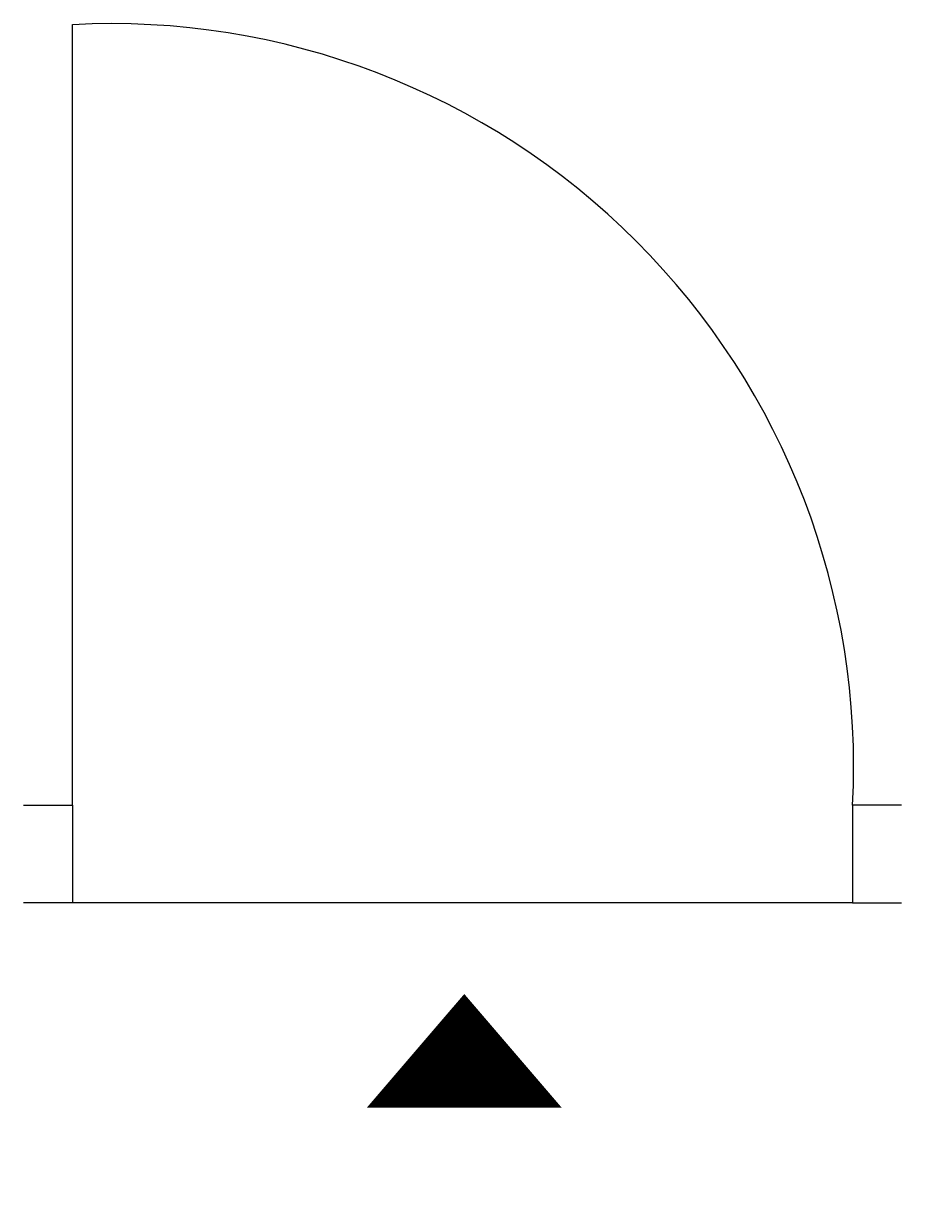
# Model space of a CAD drawing. Header units: millimetres. Extents: x -557 to -467, y 333 to 455.
import ezdxf

# ---------------------------------------------------------------- set-up
doc = ezdxf.new("R2010")
doc.units = ezdxf.units.MM

msp = doc.modelspace()

# ---------------------------------------------------------------- linework, layer by layer
for p, q in [((-551.59, 374.43), (-551.59, 454.43)), ((-556.59, 374.43), (-551.59, 374.43)), ((-551.59, 374.43), (-551.59, 364.43)), ((-466.59, 374.43), (-471.59, 374.43)), ((-471.59, 374.43), (-471.59, 364.43)), ((-551.59, 364.43), (-556.59, 364.43)), ((-471.59, 364.43), (-551.59, 364.43)), ((-471.59, 364.43), (-466.59, 364.43))]:
    msp.add_line(p, q)
msp.add_lwpolyline([(-511.41, 343.42, 20, 0, 0), (-511.41, 355.08, 0, 0, 0)], format="xyseb")
msp.add_arc((-547.59, 378.43), 76.1, 356.9833, 93.0167)

doc.saveas('drawing.dxf')
